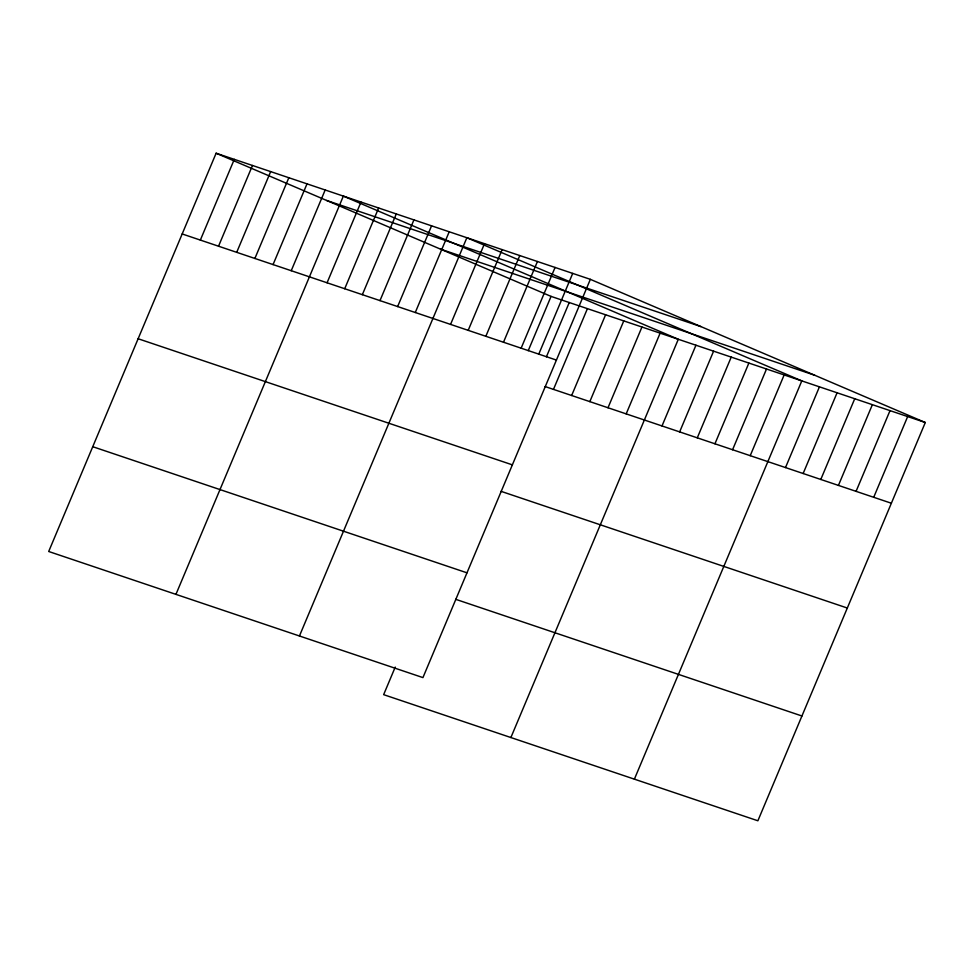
<?xml version="1.0" encoding="UTF-8"?>
<svg xmlns="http://www.w3.org/2000/svg" width="974" height="974" viewBox="0 0 974 974"><rect width="100%" height="100%" fill="white"/><g stroke="black" fill="none" stroke-linecap="round" stroke-linejoin="round"><path stroke-width="1.46" d="M590.354 279.343L216.118 153.222L48.7 551.491L422.935 677.6L590.354 279.343L925.3 422.509L757.882 820.778L383.646 694.657L395.237 667.08M200.352 240.079L234.296 159.346M218.529 246.215L252.473 165.483M236.706 252.339L270.65 171.607M254.884 258.463L288.828 177.731M273.061 264.587L307.005 183.855M291.238 270.711L325.182 189.979M175.941 594.371L343.359 196.103L678.306 339.281L510.887 737.537M327.069 282.777L361.001 202.044M344.711 288.73L378.642 207.998M362.352 294.672L396.284 213.939M379.994 300.613L413.926 219.881M397.636 306.567L431.567 225.834M415.277 312.508L449.209 231.775M299.444 635.985L466.863 237.717L801.797 380.895L634.391 779.151M450.56 324.403L484.504 243.67M468.202 330.344L502.146 249.612M485.843 336.286L519.787 255.553M503.497 342.239L537.429 261.507M521.139 348.181L555.07 267.448M528.237 350.677L551.065 296.4L925.3 422.509M538.78 354.122L572.712 273.39M546.414 356.813L569.242 302.524M553.476 389.381L587.419 308.648M571.653 395.505L605.597 314.772M589.83 401.629L623.774 320.896M608.007 407.753L641.951 327.021M626.185 413.877L660.129 333.145M662.003 425.955L695.947 345.222M679.645 431.896L713.589 351.164M697.287 437.837L731.231 357.105M714.94 443.791L748.872 363.058M732.582 449.732L766.514 369M750.224 455.674L784.155 374.941M785.507 467.569L819.438 386.836M803.148 473.51L837.08 392.778M820.79 479.464L854.734 398.731M838.431 485.405L872.375 404.673M856.073 491.346L890.017 410.614M873.715 497.3L907.658 416.568M326.643 200.474L700.89 326.582M440.528 249.149L814.763 375.258M182.175 233.955L556.422 360.076M545.087 386.556L891.368 503.241M138.125 338.745L512.373 464.854M501.038 491.334L847.319 608.032M92.749 446.701L466.984 572.822M455.662 599.302L801.931 715.987M216.118 153.222L551.065 296.4"/></g></svg>
